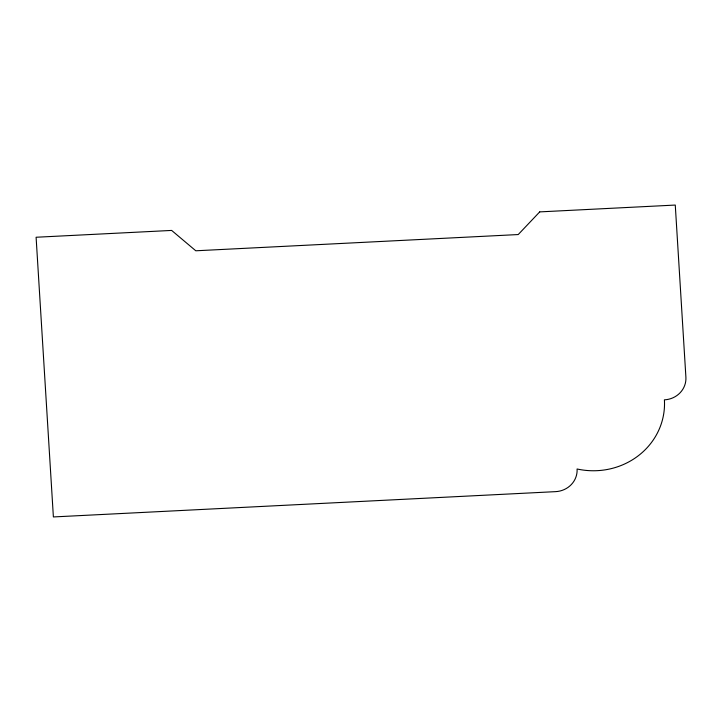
<?xml version="1.0" encoding="UTF-8"?>
<svg xmlns="http://www.w3.org/2000/svg" width="722" height="722" viewBox="0 0 722 722"><rect width="100%" height="100%" fill="white"/><g stroke="black" fill="none" stroke-linecap="round" stroke-linejoin="round"><path stroke-width="1.08" d="M539.722 211.889L518.225 234.551L195.797 250.787L171.646 230.426L36.1 237.249L53.383 516.943L555.588 491.646A22.869 21.543 2.3 0 0 577.086 468.984A71.46 67.317 2.3 0 0 664.402 399.844A22.869 21.543 2.3 0 0 685.9 377.173L675.269 205.057L539.722 211.889"/></g></svg>
